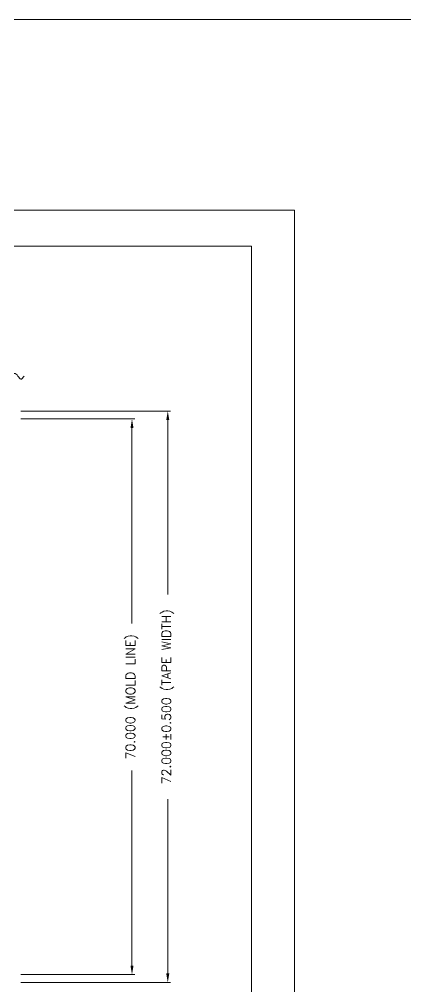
# Model space of a CAD drawing. Extents: x -140 to 3541, y -503 to -95.
# Drawn here: x 3277 to 3325.6, y -348.4 to -226.6 of the extents above; entities that cross this region are included whole.
import ezdxf

# ---------------------------------------------------------------- set-up
doc = ezdxf.new("R2010")
doc.units = 0
doc.header["$LTSCALE"] = 5
doc.header["$MEASUREMENT"] = 0
doc.layers.add('1D', color=4, linetype='CONTINUOUS')
doc.layers.add('标注', color=4, linetype='CONTINUOUS')
doc.layers.add('图层1实体', color=7, linetype='CONTINUOUS', lineweight=18)
doc.styles.add('SIMPLEX', font='SIMPLEX')

msp = doc.modelspace()

# ---------------------------------------------------------------- linework, layer by layer
at = {"layer": '1D', "lineweight": 0}
msp.add_spline([(3277.59292, -271.5041), (3277.15208, -271.90367), (3276.81434, -271.5041), (3276.33719, -271.1815), (3275.98986, -271.5041)], degree=3, dxfattribs=at)
at = {"layer": '图层1实体'}
msp.add_lwpolyline([(3120.44441, -226.57204), (3540.55455, -226.57204), (3540.55455, -503.1744), (3120.44441, -503.1744)], close=True, dxfattribs=at)
at = {"layer": '图层1实体', "lineweight": 0, "elevation": 0.03251}
for points in [[(3149.65852, -250.60164), (3311.62224, -250.60164), (3311.62224, -475.5099), (3149.65852, -475.5099)], [(3169.01438, -255.16142), (3306.23004, -255.16142), (3306.23004, -470.97748), (3169.01438, -470.97748)]]:
    msp.add_lwpolyline(points, close=True, dxfattribs=at)
at = {"layer": '标注', "lineweight": 0}
for p, q in [((3277.15934, -275.91135), (3296.01902, -275.91135)), ((3277.15934, -276.91135), (3291.51369, -276.91135)), ((3295.67402, -277.06135), (3295.67402, -299.02587)), ((3291.16869, -278.06135), (3291.16869, -302.68349)), ((3291.16869, -345.76135), (3291.16869, -321.17908)), ((3295.67402, -346.76135), (3295.67402, -324.79682)), ((3277.15934, -346.91135), (3291.51369, -346.91135)), ((3277.15934, -347.91135), (3296.01902, -347.91135))]:
    msp.add_line(p, q, dxfattribs=at)
for points in [[(3295.48236, -277.06135), (3295.86569, -277.06135), (3295.67402, -275.91135)], [(3290.97702, -278.06135), (3291.36035, -278.06135), (3291.16869, -276.91135)], [(3290.97702, -345.76135), (3291.36035, -345.76135), (3291.16869, -346.91135)], [(3295.48236, -346.76135), (3295.86569, -346.76135), (3295.67402, -347.91135)]]:
    msp.add_solid(points, dxfattribs=at)

# ---------------------------------------------------------------- texts
at = {"layer": '标注', "lineweight": 0, "char_height": 1.15, "attachment_point": 5, "rotation": 90, "style": 'SIMPLEX'}
for s, insert in [('\\A1;72.000±0.500 (TAPE WIDTH)', (3295.67402, -311.91135)), ('70.000 (MOLD LINE)', (3291.16869, -311.91135))]:
    msp.add_mtext(s, dxfattribs=dict(at, insert=insert))

doc.saveas('drawing.dxf')
